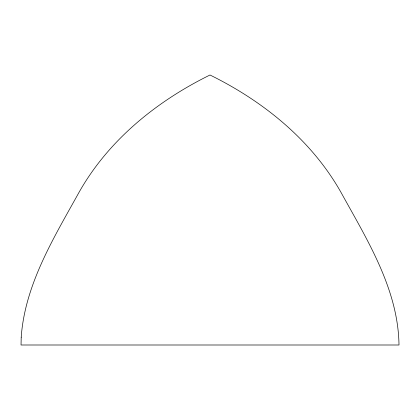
<?xml version="1.0" encoding="UTF-8"?>
<svg xmlns="http://www.w3.org/2000/svg" width="420" height="420" viewBox="0 0 420 420"><rect width="100%" height="100%" fill="white"/><g stroke="black" fill="none" stroke-linecap="round" stroke-linejoin="round"><path stroke-width="0.63" d="M21.21 337.181L21.032 344.999L399 344.999C398.223 289.159 367.117 239.762 341.014 192.412C311.546 140.133 263.293 101.21 210 75.002C156.707 101.21 108.455 140.133 78.986 192.412C53.944 237.636 24.969 284.303 21.21 337.181"/></g></svg>
